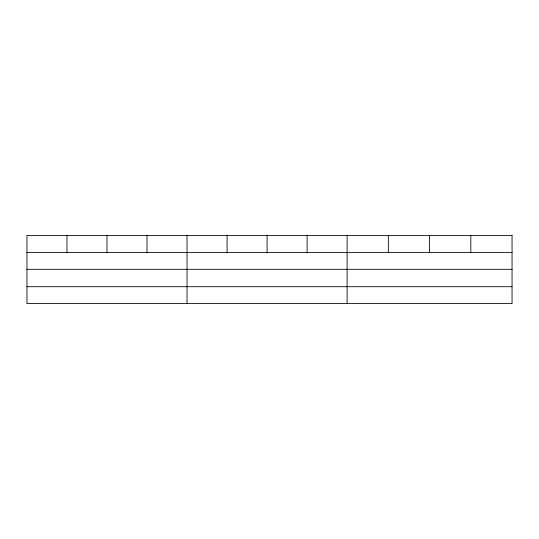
<?xml version="1.0" encoding="UTF-8"?>
<svg xmlns="http://www.w3.org/2000/svg" width="539" height="539" viewBox="0 0 539 539"><rect width="100%" height="100%" fill="white"/><g stroke="black" fill="none" stroke-linecap="round" stroke-linejoin="round"><path stroke-width="0.81" d="M26.95 252.414L512.05 252.414M26.95 269.305L512.05 269.305M26.95 286.701L512.05 286.701M470.816 235.408L470.816 252.414M429.583 235.408L429.583 252.414M388.349 235.408L388.349 252.414M347.116 235.408L347.116 303.592M307.095 235.408L307.095 252.414M267.074 235.408L267.074 252.414M227.054 235.408L227.054 252.414M187.033 235.408L187.033 303.592M147.012 235.408L147.012 252.414M106.992 235.408L106.992 252.414M66.971 235.408L66.971 252.414M512.05 235.408L26.95 235.408L26.95 303.592L512.05 303.592L512.05 235.408"/></g></svg>
